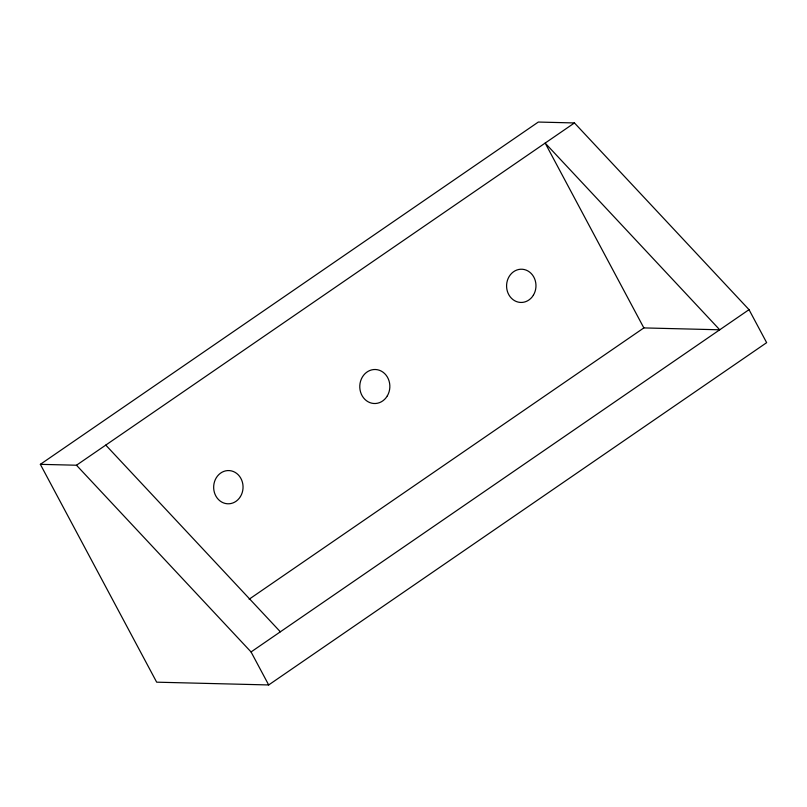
<?xml version="1.0" encoding="UTF-8"?>
<svg xmlns="http://www.w3.org/2000/svg" width="807" height="807" viewBox="0 0 807 807"><rect width="100%" height="100%" fill="white"/><g stroke="black" fill="none" stroke-linecap="round" stroke-linejoin="round"><path stroke-width="1.21" d="M40.35 464.338L538.319 122.049L574.453 122.946L749.027 309.656L766.65 342.662L268.681 684.951L156.669 682.177L40.35 464.338L76.483 465.225L574.453 122.946M249.131 599.228L643.855 327.914L719.733 329.791L545.159 143.081L643.855 327.914M76.483 465.225L251.058 651.945L749.027 309.656M105.778 445.091L280.352 631.81M251.058 651.945L268.681 684.951M533.377 295.191A16.624 14.697 -88.6 0 0 522.452 269.256A16.624 14.697 -88.6 0 0 507.996 293.052A16.624 14.697 -88.6 0 0 533.377 295.191M240.456 496.537A16.624 14.697 -88.6 0 0 229.531 470.602A16.624 14.697 -88.6 0 0 215.076 494.398A16.624 14.697 -88.6 0 0 240.456 496.537M387.33 395.864A17.018 15.04 -88.6 0 0 375.79 369.525A17.018 15.04 -88.6 0 0 361.324 394.129A17.018 15.04 -88.6 0 0 387.33 395.864"/></g></svg>
